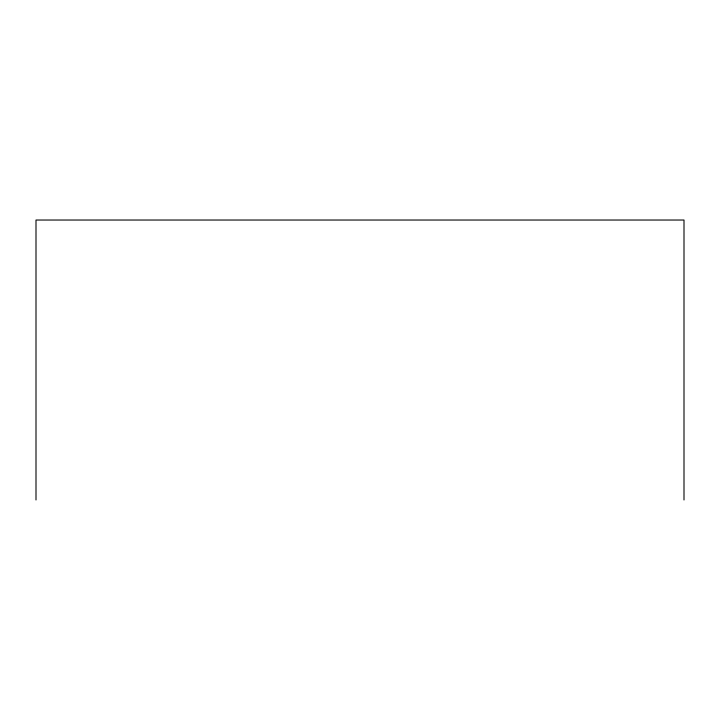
<?xml version="1.0" encoding="UTF-8"?>
<svg xmlns="http://www.w3.org/2000/svg" width="720" height="720" viewBox="0 0 720 720"><rect width="100%" height="100%" fill="white"/><g stroke="black" fill="none" stroke-linecap="round" stroke-linejoin="round"><path stroke-width="1.08" d="M684 499.968L684 220.032L36 220.032L36 499.968"/></g></svg>
